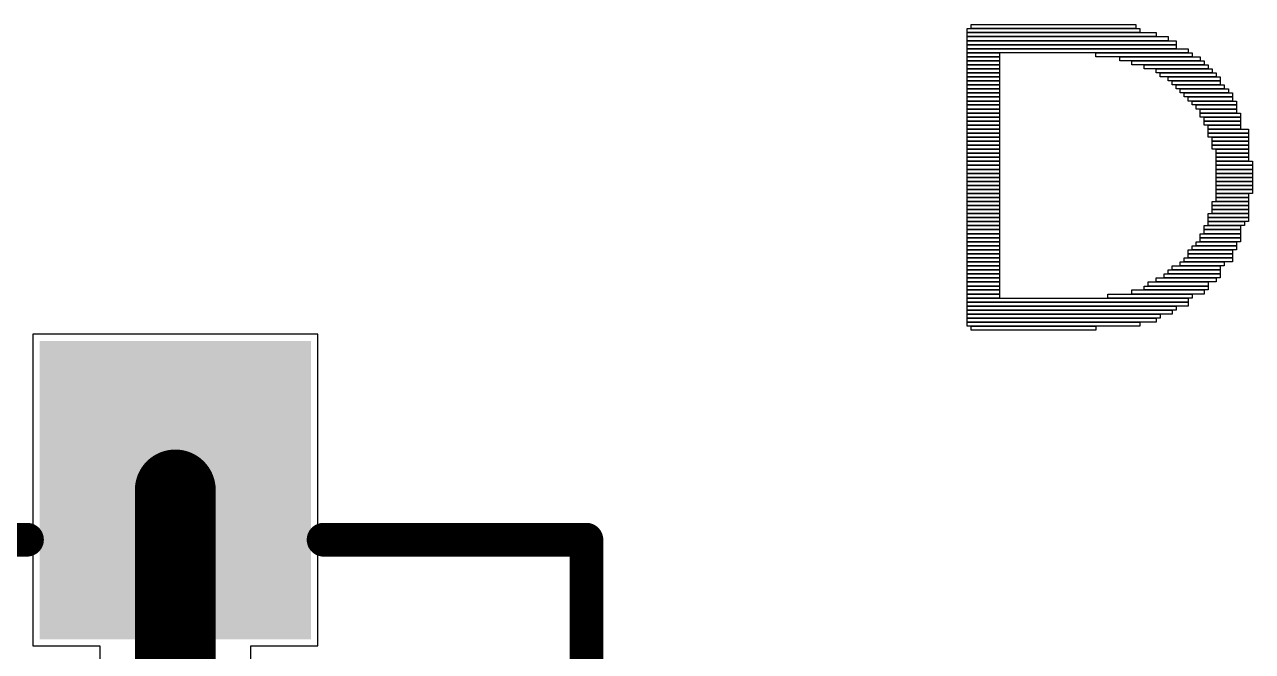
# Model space of a CAD drawing. Header units: inches. Extents: x -3 to 5381, y -57 to 5355.
# Drawn here: x 10.948 to 15.576, y -11.689 to -9.329 of the extents above; entities that cross this region are included whole.
import ezdxf

# ---------------------------------------------------------------- set-up
doc = ezdxf.new("R2010")
doc.units = ezdxf.units.IN
for name, color, linetype in [('Top Layer', 1, 'Continuous'), ('Top Overlay', 2, 'Continuous'), ('Top Paste', 8, 'Continuous'), ('Top Solder', 216, 'Continuous')]:
    doc.layers.add(name, color=color, linetype=linetype)

msp = doc.modelspace()

# ---------------------------------------------------------------- hatches: boundary and pattern name
at = {"layer": 'Top Layer'}
msp.add_hatch(color=1, dxfattribs=at).paths.add_polyline_path([(11.1064, -10.621), (11.9264, -10.621), (11.9264, -11.541), (11.1064, -11.541)])
at = {"layer": 'Top Paste'}
msp.add_hatch(color=8, dxfattribs=at).paths.add_polyline_path([(11.1064, -10.621), (11.9264, -10.621), (11.9264, -11.541), (11.1064, -11.541)])
at = {"layer": 'Top Solder'}
msp.add_hatch(color=216, dxfattribs=at).paths.add_polyline_path([(11.0048, -10.5194), (12.028, -10.5194), (12.028, -11.6426), (11.0048, -11.6426)])

# ---------------------------------------------------------------- linework, layer by layer
at = {"layer": 'Top Layer'}
for p, q in [((12.0534, -10.494), (10.9794, -10.494)), ((10.9794, -10.494), (10.9794, -11.668)), ((12.0534, -11.668), (12.0534, -10.494)), ((10.9794, -11.668), (11.2315, -11.668)), ((11.2315, -11.668), (11.2315, -12.3934)), ((11.8013, -13.8455), (11.8013, -11.668)), ((11.8013, -11.668), (12.0534, -11.668))]:
    msp.add_line(p, q, dxfattribs=at)
msp.add_lwpolyline([(11.5164, -14.29, 0.3048, 0.3048, 0), (11.5164, -11.081, 0.3048, 0.3048, 0)], format="xyseb", dxfattribs=at)
msp.add_lwpolyline([(11.4402, -11.081, 0.1524, 0.1524, 1), (11.5926, -11.081, 0.1524, 0.1524, 1)], format="xyseb", close=True, dxfattribs=at)
at = {"layer": 'Top Overlay'}
for p, q in [((14.5007, -9.3591), (14.5007, -9.3439)), ((14.5007, -9.3439), (15.1517, -9.3439)), ((14.516, -9.3439), (14.516, -9.3287)), ((14.516, -9.3287), (15.1367, -9.3287)), ((15.1367, -9.3439), (14.516, -9.3439)), ((15.1367, -9.3287), (15.1367, -9.3439)), ((15.1517, -9.3439), (15.1517, -9.3591)), ((15.1517, -9.3591), (14.5007, -9.3591)), ((14.5007, -9.3741), (14.5007, -9.3591)), ((14.5007, -9.3591), (15.2124, -9.3591)), ((15.2124, -9.3741), (14.5007, -9.3741)), ((14.5007, -9.3894), (14.5007, -9.3741)), ((14.5007, -9.3741), (15.2579, -9.3741)), ((15.2579, -9.3894), (14.5007, -9.3894)), ((14.5007, -9.4044), (14.5007, -9.3894)), ((14.5007, -9.3894), (15.2881, -9.3894)), ((15.2124, -9.3591), (15.2124, -9.3741)), ((15.2579, -9.3741), (15.2579, -9.3894)), ((15.2881, -9.3894), (15.2881, -9.4044)), ((15.2881, -9.4044), (14.5007, -9.4044)), ((14.5007, -9.4196), (14.5007, -9.4044)), ((14.5007, -9.4044), (15.2881, -9.4044)), ((15.2881, -9.4196), (14.5007, -9.4196)), ((14.5007, -9.4348), (14.5007, -9.4196)), ((14.5007, -9.4196), (15.3336, -9.4196)), ((15.3336, -9.4348), (14.5007, -9.4348)), ((14.5007, -9.4498), (14.5007, -9.4348)), ((14.5007, -9.4348), (14.6219, -9.4348)), ((14.6219, -9.4348), (14.6219, -9.4498)), ((14.9854, -9.4498), (14.9854, -9.4348)), ((14.9854, -9.4348), (15.3486, -9.4348)), ((15.2881, -9.4044), (15.2881, -9.4196)), ((15.3336, -9.4196), (15.3336, -9.4348)), ((15.3486, -9.4348), (15.3486, -9.4498)), ((14.5007, -9.4651), (14.5007, -9.4498)), ((14.5007, -9.4498), (14.6219, -9.4498)), ((14.6219, -9.4498), (14.5007, -9.4498)), ((14.6219, -9.4651), (14.5007, -9.4651)), ((14.5007, -9.48), (14.5007, -9.4651)), ((14.5007, -9.4651), (14.6219, -9.4651)), ((14.6219, -9.48), (14.5007, -9.48)), ((14.5007, -9.4953), (14.5007, -9.48)), ((14.5007, -9.48), (14.6219, -9.48)), ((14.6219, -9.4498), (14.6219, -9.4651)), ((14.6219, -9.4651), (14.6219, -9.48)), ((14.6219, -9.48), (14.6219, -9.4953)), ((15.3486, -9.4498), (14.9854, -9.4498)), ((15.076, -9.4651), (15.076, -9.4498)), ((15.076, -9.4498), (15.3788, -9.4498)), ((15.3788, -9.4651), (15.076, -9.4651)), ((15.1215, -9.48), (15.1215, -9.4651)), ((15.1215, -9.4651), (15.3941, -9.4651)), ((15.3941, -9.48), (15.1215, -9.48)), ((15.167, -9.4953), (15.167, -9.48)), ((15.167, -9.48), (15.4093, -9.48)), ((15.3788, -9.4498), (15.3788, -9.4651)), ((15.3941, -9.4651), (15.3941, -9.48)), ((15.4093, -9.48), (15.4093, -9.4953)), ((14.6219, -9.4953), (14.5007, -9.4953)), ((14.5007, -9.5105), (14.5007, -9.4953)), ((14.5007, -9.4953), (14.6219, -9.4953)), ((14.6219, -9.5105), (14.5007, -9.5105)), ((14.5007, -9.5255), (14.5007, -9.5105)), ((14.5007, -9.5105), (14.6219, -9.5105)), ((14.6219, -9.5255), (14.5007, -9.5255)), ((14.5007, -9.5407), (14.5007, -9.5255)), ((14.5007, -9.5255), (14.6219, -9.5255)), ((14.6219, -9.4953), (14.6219, -9.5105)), ((14.6219, -9.5105), (14.6219, -9.5255)), ((14.6219, -9.5255), (14.6219, -9.5407)), ((15.4093, -9.4953), (15.167, -9.4953)), ((15.2124, -9.5105), (15.2124, -9.4953)), ((15.2124, -9.4953), (15.4243, -9.4953)), ((15.4243, -9.5105), (15.2124, -9.5105)), ((15.2274, -9.5255), (15.2274, -9.5105)), ((15.2274, -9.5105), (15.4395, -9.5105)), ((15.4395, -9.5255), (15.2274, -9.5255)), ((15.2579, -9.5407), (15.2579, -9.5255)), ((15.2579, -9.5255), (15.4545, -9.5255)), ((15.4243, -9.4953), (15.4243, -9.5105)), ((15.4395, -9.5105), (15.4395, -9.5255)), ((15.4545, -9.5255), (15.4545, -9.5407)), ((14.6219, -9.5407), (14.5007, -9.5407)), ((14.5007, -9.5557), (14.5007, -9.5407)), ((14.5007, -9.5407), (14.6219, -9.5407)), ((14.5007, -9.571), (14.5007, -9.5557)), ((14.5007, -9.5557), (14.6219, -9.5557)), ((14.6219, -9.5557), (14.5007, -9.5557)), ((14.6219, -9.571), (14.5007, -9.571)), ((14.5007, -9.5862), (14.5007, -9.571)), ((14.5007, -9.571), (14.6219, -9.571)), ((14.6219, -9.5407), (14.6219, -9.5557)), ((14.6219, -9.5557), (14.6219, -9.571)), ((14.6219, -9.571), (14.6219, -9.5862)), ((15.4545, -9.5407), (15.2579, -9.5407)), ((15.2729, -9.5557), (15.2729, -9.5407)), ((15.2729, -9.5407), (15.4545, -9.5407)), ((15.4545, -9.5557), (15.2729, -9.5557)), ((15.2881, -9.571), (15.2881, -9.5557)), ((15.2881, -9.5557), (15.4697, -9.5557)), ((15.4697, -9.571), (15.2881, -9.571)), ((15.3031, -9.5862), (15.3031, -9.571)), ((15.3031, -9.571), (15.485, -9.571)), ((15.4545, -9.5407), (15.4545, -9.5557)), ((15.4697, -9.5557), (15.4697, -9.571)), ((15.485, -9.571), (15.485, -9.5862)), ((14.6219, -9.5862), (14.5007, -9.5862)), ((14.5007, -9.6012), (14.5007, -9.5862)), ((14.5007, -9.5862), (14.6219, -9.5862)), ((14.6219, -9.6012), (14.5007, -9.6012)), ((14.5007, -9.6164), (14.5007, -9.6012)), ((14.5007, -9.6012), (14.6219, -9.6012)), ((14.6219, -9.6164), (14.5007, -9.6164)), ((14.5007, -9.6314), (14.5007, -9.6164)), ((14.5007, -9.6164), (14.6219, -9.6164)), ((14.6219, -9.5862), (14.6219, -9.6012)), ((14.6219, -9.6012), (14.6219, -9.6164)), ((14.6219, -9.6164), (14.6219, -9.6314)), ((15.485, -9.5862), (15.3031, -9.5862)), ((15.3184, -9.6012), (15.3184, -9.5862)), ((15.3184, -9.5862), (15.5, -9.5862)), ((15.5, -9.6012), (15.3184, -9.6012)), ((15.3336, -9.6164), (15.3336, -9.6012)), ((15.3336, -9.6012), (15.5, -9.6012)), ((15.5, -9.6164), (15.3336, -9.6164)), ((15.3486, -9.6314), (15.3486, -9.6164)), ((15.3486, -9.6164), (15.5152, -9.6164)), ((15.5, -9.5862), (15.5, -9.6012)), ((15.5, -9.6012), (15.5, -9.6164)), ((15.5152, -9.6164), (15.5152, -9.6314)), ((14.6219, -9.6314), (14.5007, -9.6314)), ((14.5007, -9.6467), (14.5007, -9.6314)), ((14.5007, -9.6314), (14.6219, -9.6314)), ((14.5007, -9.6619), (14.5007, -9.6467)), ((14.5007, -9.6467), (14.6219, -9.6467)), ((14.6219, -9.6467), (14.5007, -9.6467)), ((14.6219, -9.6619), (14.5007, -9.6619)), ((14.5007, -9.6769), (14.5007, -9.6619)), ((14.5007, -9.6619), (14.6219, -9.6619)), ((14.6219, -9.6314), (14.6219, -9.6467)), ((14.6219, -9.6467), (14.6219, -9.6619)), ((14.6219, -9.6619), (14.6219, -9.6769)), ((15.5152, -9.6314), (15.3486, -9.6314)), ((15.3638, -9.6467), (15.3638, -9.6314)), ((15.3638, -9.6314), (15.5152, -9.6314)), ((15.5152, -9.6467), (15.3638, -9.6467)), ((15.3788, -9.6619), (15.3788, -9.6467)), ((15.3788, -9.6467), (15.5152, -9.6467)), ((15.5152, -9.6619), (15.3788, -9.6619)), ((15.3788, -9.6769), (15.3788, -9.6619)), ((15.3788, -9.6619), (15.5302, -9.6619)), ((15.5152, -9.6314), (15.5152, -9.6467)), ((15.5152, -9.6467), (15.5152, -9.6619)), ((15.5302, -9.6619), (15.5302, -9.6769)), ((14.6219, -9.6769), (14.5007, -9.6769)), ((14.5007, -9.6921), (14.5007, -9.6769)), ((14.5007, -9.6769), (14.6219, -9.6769)), ((14.6219, -9.6921), (14.5007, -9.6921)), ((14.5007, -9.7071), (14.5007, -9.6921)), ((14.5007, -9.6921), (14.6219, -9.6921)), ((14.5007, -9.7224), (14.5007, -9.7071)), ((14.5007, -9.7071), (14.6219, -9.7071)), ((14.6219, -9.7071), (14.5007, -9.7071)), ((14.6219, -9.6769), (14.6219, -9.6921)), ((14.6219, -9.6921), (14.6219, -9.7071)), ((14.6219, -9.7071), (14.6219, -9.7224)), ((15.5302, -9.6769), (15.3788, -9.6769)), ((15.3941, -9.6921), (15.3941, -9.6769)), ((15.3941, -9.6769), (15.5302, -9.6769)), ((15.5302, -9.6921), (15.3941, -9.6921)), ((15.3941, -9.7071), (15.3941, -9.6921)), ((15.3941, -9.6921), (15.5302, -9.6921)), ((15.5302, -9.7071), (15.3941, -9.7071)), ((15.4093, -9.7224), (15.4093, -9.7071)), ((15.4093, -9.7071), (15.5302, -9.7071)), ((15.5302, -9.6769), (15.5302, -9.6921)), ((15.5302, -9.6921), (15.5302, -9.7071)), ((15.5302, -9.7071), (15.5302, -9.7224)), ((14.6219, -9.7224), (14.5007, -9.7224)), ((14.5007, -9.7376), (14.5007, -9.7224)), ((14.5007, -9.7224), (14.6219, -9.7224)), ((14.6219, -9.7376), (14.5007, -9.7376)), ((14.5007, -9.7526), (14.5007, -9.7376)), ((14.5007, -9.7376), (14.6219, -9.7376)), ((14.6219, -9.7526), (14.5007, -9.7526)), ((14.5007, -9.7678), (14.5007, -9.7526)), ((14.5007, -9.7526), (14.6219, -9.7526)), ((14.6219, -9.7224), (14.6219, -9.7376)), ((14.6219, -9.7376), (14.6219, -9.7526)), ((14.6219, -9.7526), (14.6219, -9.7678)), ((15.5302, -9.7224), (15.4093, -9.7224)), ((15.4093, -9.7376), (15.4093, -9.7224)), ((15.4093, -9.7224), (15.5607, -9.7224)), ((15.5607, -9.7376), (15.4093, -9.7376)), ((15.4093, -9.7526), (15.4093, -9.7376)), ((15.4093, -9.7376), (15.5607, -9.7376)), ((15.5607, -9.7526), (15.4093, -9.7526)), ((15.4243, -9.7678), (15.4243, -9.7526)), ((15.4243, -9.7526), (15.5607, -9.7526)), ((15.5607, -9.7224), (15.5607, -9.7376)), ((15.5607, -9.7376), (15.5607, -9.7526)), ((15.5607, -9.7526), (15.5607, -9.7678)), ((14.5007, -9.7828), (14.5007, -9.7678)), ((14.5007, -9.7678), (14.6219, -9.7678)), ((14.6219, -9.7678), (14.5007, -9.7678)), ((14.6219, -9.7828), (14.5007, -9.7828)), ((14.5007, -9.798), (14.5007, -9.7828)), ((14.5007, -9.7828), (14.6219, -9.7828)), ((14.6219, -9.798), (14.5007, -9.798)), ((14.5007, -9.8133), (14.5007, -9.798)), ((14.5007, -9.798), (14.6219, -9.798)), ((14.6219, -9.7678), (14.6219, -9.7828)), ((14.6219, -9.7828), (14.6219, -9.798)), ((14.6219, -9.798), (14.6219, -9.8133)), ((15.5607, -9.7678), (15.4243, -9.7678)), ((15.4243, -9.7828), (15.4243, -9.7678)), ((15.4243, -9.7678), (15.5607, -9.7678)), ((15.5607, -9.7828), (15.4243, -9.7828)), ((15.4243, -9.798), (15.4243, -9.7828)), ((15.4243, -9.7828), (15.5607, -9.7828)), ((15.5607, -9.798), (15.4243, -9.798)), ((15.4395, -9.8133), (15.4395, -9.798)), ((15.4395, -9.798), (15.5607, -9.798)), ((15.5607, -9.7678), (15.5607, -9.7828)), ((15.5607, -9.7828), (15.5607, -9.798)), ((15.5607, -9.798), (15.5607, -9.8133)), ((14.5007, -9.8283), (14.5007, -9.8133)), ((14.5007, -9.8133), (14.6219, -9.8133)), ((14.6219, -9.8133), (14.5007, -9.8133)), ((14.6219, -9.8283), (14.5007, -9.8283)), ((14.5007, -9.8435), (14.5007, -9.8283)), ((14.5007, -9.8283), (14.6219, -9.8283)), ((14.6219, -9.8435), (14.5007, -9.8435)), ((14.5007, -9.8585), (14.5007, -9.8435)), ((14.5007, -9.8435), (14.6219, -9.8435)), ((14.6219, -9.8133), (14.6219, -9.8283)), ((14.6219, -9.8283), (14.6219, -9.8435)), ((14.6219, -9.8435), (14.6219, -9.8585)), ((15.5607, -9.8133), (15.4395, -9.8133)), ((15.4395, -9.8283), (15.4395, -9.8133)), ((15.4395, -9.8133), (15.5607, -9.8133)), ((15.5607, -9.8283), (15.4395, -9.8283)), ((15.4395, -9.8435), (15.4395, -9.8283)), ((15.4395, -9.8283), (15.5607, -9.8283)), ((15.5607, -9.8435), (15.4395, -9.8435)), ((15.4395, -9.8585), (15.4395, -9.8435)), ((15.4395, -9.8435), (15.5757, -9.8435)), ((15.5607, -9.8133), (15.5607, -9.8283)), ((15.5607, -9.8283), (15.5607, -9.8435)), ((15.5757, -9.8435), (15.5757, -9.8585)), ((14.6219, -9.8585), (14.5007, -9.8585)), ((14.5007, -9.8737), (14.5007, -9.8585)), ((14.5007, -9.8585), (14.6219, -9.8585)), ((14.6219, -9.8737), (14.5007, -9.8737)), ((14.5007, -9.889), (14.5007, -9.8737)), ((14.5007, -9.8737), (14.6219, -9.8737)), ((14.6219, -9.889), (14.5007, -9.889)), ((14.5007, -9.904), (14.5007, -9.889)), ((14.5007, -9.889), (14.6219, -9.889)), ((14.6219, -9.8585), (14.6219, -9.8737)), ((14.6219, -9.8737), (14.6219, -9.889)), ((14.6219, -9.889), (14.6219, -9.904)), ((15.5757, -9.8585), (15.4395, -9.8585)), ((15.4395, -9.8737), (15.4395, -9.8585)), ((15.4395, -9.8585), (15.5757, -9.8585)), ((15.5757, -9.8737), (15.4395, -9.8737)), ((15.4395, -9.889), (15.4395, -9.8737)), ((15.4395, -9.8737), (15.5757, -9.8737)), ((15.5757, -9.889), (15.4395, -9.889)), ((15.4395, -9.904), (15.4395, -9.889)), ((15.4395, -9.889), (15.5757, -9.889)), ((15.5757, -9.8585), (15.5757, -9.8737)), ((15.5757, -9.8737), (15.5757, -9.889)), ((15.5757, -9.889), (15.5757, -9.904)), ((14.5007, -9.9192), (14.5007, -9.904)), ((14.5007, -9.904), (14.6219, -9.904)), ((14.6219, -9.904), (14.5007, -9.904)), ((14.6219, -9.9192), (14.5007, -9.9192)), ((14.5007, -9.9342), (14.5007, -9.9192)), ((14.5007, -9.9192), (14.6219, -9.9192)), ((14.6219, -9.9342), (14.5007, -9.9342)), ((14.5007, -9.9494), (14.5007, -9.9342)), ((14.5007, -9.9342), (14.6219, -9.9342)), ((14.6219, -9.904), (14.6219, -9.9192)), ((14.6219, -9.9192), (14.6219, -9.9342)), ((14.6219, -9.9342), (14.6219, -9.9494)), ((15.5757, -9.904), (15.4395, -9.904)), ((15.4395, -9.9192), (15.4395, -9.904)), ((15.4395, -9.904), (15.5757, -9.904)), ((15.5757, -9.9192), (15.4395, -9.9192)), ((15.4395, -9.9342), (15.4395, -9.9192)), ((15.4395, -9.9192), (15.5757, -9.9192)), ((15.5757, -9.9342), (15.4395, -9.9342)), ((15.4395, -9.9494), (15.4395, -9.9342)), ((15.4395, -9.9342), (15.5757, -9.9342)), ((15.5757, -9.904), (15.5757, -9.9192)), ((15.5757, -9.9192), (15.5757, -9.9342)), ((15.5757, -9.9342), (15.5757, -9.9494)), ((14.6219, -9.9494), (14.5007, -9.9494)), ((14.5007, -9.9647), (14.5007, -9.9494)), ((14.5007, -9.9494), (14.6219, -9.9494)), ((14.6219, -9.9647), (14.5007, -9.9647)), ((14.5007, -9.9797), (14.5007, -9.9647)), ((14.5007, -9.9647), (14.6219, -9.9647)), ((14.6219, -9.9797), (14.5007, -9.9797)), ((14.5007, -9.9949), (14.5007, -9.9797)), ((14.5007, -9.9797), (14.6219, -9.9797)), ((14.6219, -9.9949), (14.5007, -9.9949)), ((14.5007, -10.0099), (14.5007, -9.9949)), ((14.5007, -9.9949), (14.6219, -9.9949)), ((14.6219, -9.9494), (14.6219, -9.9647)), ((14.6219, -9.9647), (14.6219, -9.9797)), ((14.6219, -9.9797), (14.6219, -9.9949)), ((14.6219, -9.9949), (14.6219, -10.0099)), ((15.4243, -10.0099), (15.4243, -9.9949)), ((15.4243, -9.9949), (15.5607, -9.9949)), ((15.5757, -9.9494), (15.4395, -9.9494)), ((15.4395, -9.9647), (15.4395, -9.9494)), ((15.4395, -9.9494), (15.5757, -9.9494)), ((15.5757, -9.9647), (15.4395, -9.9647)), ((15.4395, -9.9797), (15.4395, -9.9647)), ((15.4395, -9.9647), (15.5607, -9.9647)), ((15.5607, -9.9797), (15.4395, -9.9797)), ((15.4395, -9.9949), (15.4395, -9.9797)), ((15.4395, -9.9797), (15.5607, -9.9797)), ((15.5607, -9.9949), (15.4395, -9.9949)), ((15.5607, -9.9647), (15.5607, -9.9797)), ((15.5607, -9.9797), (15.5607, -9.9949)), ((15.5607, -9.9949), (15.5607, -10.0099)), ((15.5757, -9.9494), (15.5757, -9.9647)), ((14.6219, -10.0099), (14.5007, -10.0099)), ((14.5007, -10.0251), (14.5007, -10.0099)), ((14.5007, -10.0099), (14.6219, -10.0099)), ((14.6219, -10.0251), (14.5007, -10.0251)), ((14.5007, -10.0404), (14.5007, -10.0251)), ((14.5007, -10.0251), (14.6219, -10.0251)), ((14.6219, -10.0404), (14.5007, -10.0404)), ((14.5007, -10.0554), (14.5007, -10.0404)), ((14.5007, -10.0404), (14.6219, -10.0404)), ((14.6219, -10.0099), (14.6219, -10.0251)), ((14.6219, -10.0251), (14.6219, -10.0404)), ((14.6219, -10.0404), (14.6219, -10.0554)), ((15.4093, -10.0554), (15.4093, -10.0404)), ((15.4093, -10.0404), (15.5607, -10.0404)), ((15.5607, -10.0099), (15.4243, -10.0099)), ((15.4243, -10.0251), (15.4243, -10.0099)), ((15.4243, -10.0099), (15.5607, -10.0099)), ((15.5607, -10.0251), (15.4243, -10.0251)), ((15.4243, -10.0404), (15.4243, -10.0251)), ((15.4243, -10.0251), (15.5607, -10.0251)), ((15.5607, -10.0404), (15.4243, -10.0404)), ((15.5607, -10.0099), (15.5607, -10.0251)), ((15.5607, -10.0251), (15.5607, -10.0404)), ((15.5607, -10.0404), (15.5607, -10.0554)), ((14.6219, -10.0554), (14.5007, -10.0554)), ((14.5007, -10.0706), (14.5007, -10.0554)), ((14.5007, -10.0554), (14.6219, -10.0554)), ((14.6219, -10.0706), (14.5007, -10.0706)), ((14.5007, -10.0856), (14.5007, -10.0706)), ((14.5007, -10.0706), (14.6219, -10.0706)), ((14.5007, -10.1008), (14.5007, -10.0856)), ((14.5007, -10.0856), (14.6219, -10.0856)), ((14.6219, -10.0856), (14.5007, -10.0856)), ((14.6219, -10.0554), (14.6219, -10.0706)), ((14.6219, -10.0706), (14.6219, -10.0856)), ((14.6219, -10.0856), (14.6219, -10.1008)), ((15.3941, -10.1008), (15.3941, -10.0856)), ((15.3941, -10.0856), (15.5302, -10.0856)), ((15.5607, -10.0554), (15.4093, -10.0554)), ((15.4093, -10.0706), (15.4093, -10.0554)), ((15.4093, -10.0554), (15.5607, -10.0554)), ((15.5607, -10.0706), (15.4093, -10.0706)), ((15.4093, -10.0856), (15.4093, -10.0706)), ((15.4093, -10.0706), (15.5454, -10.0706)), ((15.5454, -10.0856), (15.4093, -10.0856)), ((15.5302, -10.0856), (15.5302, -10.1008)), ((15.5454, -10.0706), (15.5454, -10.0856)), ((15.5607, -10.0554), (15.5607, -10.0706)), ((14.6219, -10.1008), (14.5007, -10.1008)), ((14.5007, -10.1161), (14.5007, -10.1008)), ((14.5007, -10.1008), (14.6219, -10.1008)), ((14.6219, -10.1161), (14.5007, -10.1161)), ((14.5007, -10.131), (14.5007, -10.1161)), ((14.5007, -10.1161), (14.6219, -10.1161)), ((14.5007, -10.1463), (14.5007, -10.131)), ((14.5007, -10.131), (14.6219, -10.131)), ((14.6219, -10.131), (14.5007, -10.131)), ((14.6219, -10.1008), (14.6219, -10.1161)), ((14.6219, -10.1161), (14.6219, -10.131)), ((14.6219, -10.131), (14.6219, -10.1463)), ((15.3788, -10.131), (15.3788, -10.1161)), ((15.3788, -10.1161), (15.5302, -10.1161)), ((15.5302, -10.131), (15.3788, -10.131)), ((15.3788, -10.1463), (15.3788, -10.131)), ((15.3788, -10.131), (15.5302, -10.131)), ((15.5302, -10.1008), (15.3941, -10.1008)), ((15.3941, -10.1161), (15.3941, -10.1008)), ((15.3941, -10.1008), (15.5302, -10.1008)), ((15.5302, -10.1161), (15.3941, -10.1161)), ((15.5302, -10.1008), (15.5302, -10.1161)), ((15.5302, -10.1161), (15.5302, -10.131)), ((15.5302, -10.131), (15.5302, -10.1463)), ((14.6219, -10.1463), (14.5007, -10.1463)), ((14.5007, -10.1613), (14.5007, -10.1463)), ((14.5007, -10.1463), (14.6219, -10.1463)), ((14.6219, -10.1613), (14.5007, -10.1613)), ((14.5007, -10.1765), (14.5007, -10.1613)), ((14.5007, -10.1613), (14.6219, -10.1613)), ((14.6219, -10.1765), (14.5007, -10.1765)), ((14.5007, -10.1918), (14.5007, -10.1765)), ((14.5007, -10.1765), (14.6219, -10.1765)), ((14.6219, -10.1463), (14.6219, -10.1613)), ((14.6219, -10.1613), (14.6219, -10.1765)), ((14.6219, -10.1765), (14.6219, -10.1918)), ((15.3336, -10.1918), (15.3336, -10.1765)), ((15.3336, -10.1765), (15.5, -10.1765)), ((15.3486, -10.1765), (15.3486, -10.1613)), ((15.3486, -10.1613), (15.5152, -10.1613)), ((15.5152, -10.1765), (15.3486, -10.1765)), ((15.3638, -10.1613), (15.3638, -10.1463)), ((15.3638, -10.1463), (15.5152, -10.1463)), ((15.5152, -10.1613), (15.3638, -10.1613)), ((15.5302, -10.1463), (15.3788, -10.1463)), ((15.5, -10.1765), (15.5, -10.1918)), ((15.5152, -10.1463), (15.5152, -10.1613)), ((15.5152, -10.1613), (15.5152, -10.1765)), ((14.6219, -10.1918), (14.5007, -10.1918)), ((14.5007, -10.2067), (14.5007, -10.1918)), ((14.5007, -10.1918), (14.6219, -10.1918)), ((14.5007, -10.222), (14.5007, -10.2067)), ((14.5007, -10.2067), (14.6219, -10.2067)), ((14.6219, -10.2067), (14.5007, -10.2067)), ((14.6219, -10.222), (14.5007, -10.222)), ((14.5007, -10.237), (14.5007, -10.222)), ((14.5007, -10.222), (14.6219, -10.222)), ((14.6219, -10.1918), (14.6219, -10.2067)), ((14.6219, -10.2067), (14.6219, -10.222)), ((14.6219, -10.222), (14.6219, -10.237)), ((15.3031, -10.237), (15.3031, -10.222)), ((15.3031, -10.222), (15.4697, -10.222)), ((15.3184, -10.222), (15.3184, -10.2067)), ((15.3184, -10.2067), (15.5, -10.2067)), ((15.5, -10.222), (15.3184, -10.222)), ((15.5, -10.1918), (15.3336, -10.1918)), ((15.3336, -10.2067), (15.3336, -10.1918)), ((15.3336, -10.1918), (15.5, -10.1918)), ((15.5, -10.2067), (15.3336, -10.2067)), ((15.4697, -10.222), (15.4697, -10.237)), ((15.5, -10.1918), (15.5, -10.2067)), ((15.5, -10.2067), (15.5, -10.222)), ((14.6219, -10.237), (14.5007, -10.237)), ((14.5007, -10.2522), (14.5007, -10.237)), ((14.5007, -10.237), (14.6219, -10.237)), ((14.6219, -10.2522), (14.5007, -10.2522)), ((14.5007, -10.2674), (14.5007, -10.2522)), ((14.5007, -10.2522), (14.6219, -10.2522)), ((14.6219, -10.2674), (14.5007, -10.2674)), ((14.5007, -10.2824), (14.5007, -10.2674)), ((14.5007, -10.2674), (14.6219, -10.2674)), ((14.6219, -10.237), (14.6219, -10.2522)), ((14.6219, -10.2522), (14.6219, -10.2674)), ((14.6219, -10.2674), (14.6219, -10.2824)), ((15.2427, -10.2824), (15.2427, -10.2674)), ((15.2427, -10.2674), (15.4545, -10.2674)), ((15.2579, -10.2674), (15.2579, -10.2522)), ((15.2579, -10.2522), (15.4545, -10.2522)), ((15.4545, -10.2674), (15.2579, -10.2674)), ((15.2729, -10.2522), (15.2729, -10.237)), ((15.2729, -10.237), (15.4545, -10.237)), ((15.4545, -10.2522), (15.2729, -10.2522)), ((15.4697, -10.237), (15.3031, -10.237)), ((15.4545, -10.237), (15.4545, -10.2522)), ((15.4545, -10.2522), (15.4545, -10.2674)), ((15.4545, -10.2674), (15.4545, -10.2824)), ((14.6219, -10.2824), (14.5007, -10.2824)), ((14.5007, -10.2977), (14.5007, -10.2824)), ((14.5007, -10.2824), (14.6219, -10.2824)), ((14.6219, -10.2977), (14.5007, -10.2977)), ((14.5007, -10.3129), (14.5007, -10.2977)), ((14.5007, -10.2977), (14.6219, -10.2977)), ((14.6219, -10.3129), (14.5007, -10.3129)), ((14.5007, -10.3279), (14.5007, -10.3129)), ((14.5007, -10.3129), (14.6219, -10.3129)), ((14.6219, -10.2824), (14.6219, -10.2977)), ((14.6219, -10.2977), (14.6219, -10.3129)), ((14.6219, -10.3129), (14.6219, -10.3279)), ((15.167, -10.3279), (15.167, -10.3129)), ((15.167, -10.3129), (15.4093, -10.3129)), ((15.1822, -10.3129), (15.1822, -10.2977)), ((15.1822, -10.2977), (15.4093, -10.2977)), ((15.4093, -10.3129), (15.1822, -10.3129)), ((15.2124, -10.2977), (15.2124, -10.2824)), ((15.2124, -10.2824), (15.4395, -10.2824)), ((15.4395, -10.2977), (15.2124, -10.2977)), ((15.4545, -10.2824), (15.2427, -10.2824)), ((15.4093, -10.2977), (15.4093, -10.3129)), ((15.4093, -10.3129), (15.4093, -10.3279)), ((15.4395, -10.2824), (15.4395, -10.2977)), ((14.5007, -10.3431), (14.5007, -10.3279)), ((14.5007, -10.3279), (14.6219, -10.3279)), ((14.6219, -10.3279), (14.5007, -10.3279)), ((14.6219, -10.3431), (14.5007, -10.3431)), ((14.5007, -10.3581), (14.5007, -10.3431)), ((14.5007, -10.3431), (14.6219, -10.3431)), ((14.5007, -10.3734), (14.5007, -10.3581)), ((14.5007, -10.3581), (15.3336, -10.3581)), ((14.6219, -10.3581), (14.5007, -10.3581)), ((14.6219, -10.3279), (14.6219, -10.3431)), ((14.6219, -10.3431), (14.6219, -10.3581)), ((15.0308, -10.3581), (15.0308, -10.3431)), ((15.0308, -10.3431), (15.3486, -10.3431)), ((15.3486, -10.3581), (15.0308, -10.3581)), ((15.1215, -10.3431), (15.1215, -10.3279)), ((15.1215, -10.3279), (15.3941, -10.3279)), ((15.3941, -10.3431), (15.1215, -10.3431)), ((15.4093, -10.3279), (15.167, -10.3279)), ((15.3336, -10.3581), (15.3336, -10.3734)), ((15.3486, -10.3431), (15.3486, -10.3581)), ((15.3941, -10.3279), (15.3941, -10.3431)), ((15.3336, -10.3734), (14.5007, -10.3734)), ((14.5007, -10.3886), (14.5007, -10.3734)), ((14.5007, -10.3734), (15.3336, -10.3734)), ((15.3336, -10.3886), (14.5007, -10.3886)), ((14.5007, -10.4036), (14.5007, -10.3886)), ((14.5007, -10.3886), (15.2881, -10.3886)), ((15.2881, -10.4036), (14.5007, -10.4036)), ((14.5007, -10.4188), (14.5007, -10.4036)), ((14.5007, -10.4036), (15.2729, -10.4036)), ((15.2729, -10.4036), (15.2729, -10.4188)), ((15.2881, -10.3886), (15.2881, -10.4036)), ((15.3336, -10.3734), (15.3336, -10.3886)), ((15.2729, -10.4188), (14.5007, -10.4188)), ((14.5007, -10.4338), (14.5007, -10.4188)), ((14.5007, -10.4188), (15.2274, -10.4188)), ((15.2274, -10.4338), (14.5007, -10.4338)), ((14.5007, -10.4491), (14.5007, -10.4338)), ((14.5007, -10.4338), (15.2124, -10.4338)), ((15.2124, -10.4491), (14.5007, -10.4491)), ((14.5007, -10.4643), (14.5007, -10.4491)), ((14.5007, -10.4491), (15.1517, -10.4491)), ((15.1517, -10.4491), (15.1517, -10.4643)), ((15.2124, -10.4338), (15.2124, -10.4491)), ((15.2274, -10.4188), (15.2274, -10.4338)), ((15.1517, -10.4643), (14.5007, -10.4643)), ((14.516, -10.4793), (14.516, -10.4643)), ((14.516, -10.4643), (14.9854, -10.4643)), ((14.9854, -10.4793), (14.516, -10.4793)), ((14.9854, -10.4643), (14.9854, -10.4793))]:
    msp.add_line(p, q, dxfattribs=at)
for points in [[(9.967, -11.2682, 0.127, 0.127, 0), (10.9576, -11.2682, 0.127, 0.127, 0)], [(12.0752, -11.2682, 0.127, 0.127, 0), (13.0658, -11.2682, 0.127, 0.127, 0)], [(13.0658, -12.6652, 0.127, 0.127, 0), (13.0658, -11.2682, 0.127, 0.127, 0)]]:
    msp.add_lwpolyline(points, format="xyseb", dxfattribs=at)
for points in [[(10.9259, -11.2682, 0.0635, 0.0635, 1), (10.9894, -11.2682, 0.0635, 0.0635, 1)], [(12.0435, -11.2682, 0.0635, 0.0635, 1), (12.107, -11.2682, 0.0635, 0.0635, 1)], [(13.0341, -11.2682, 0.0635, 0.0635, 1), (13.0976, -11.2682, 0.0635, 0.0635, 1)], [(13.0341, -11.2682, 0.0635, 0.0635, 1), (13.0976, -11.2682, 0.0635, 0.0635, 1)]]:
    msp.add_lwpolyline(points, format="xyseb", close=True, dxfattribs=at)

doc.saveas('drawing.dxf')
